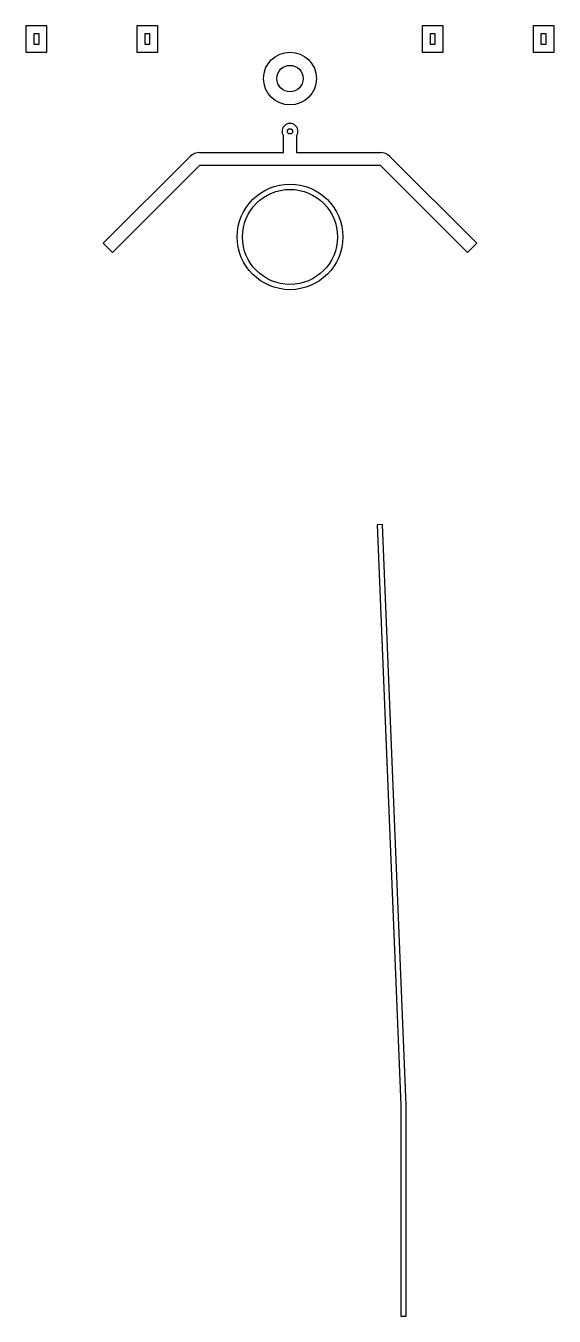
# Model space of a CAD drawing. Header units: metres. Extents: x -100 to 100, y 0 to 489.
import ezdxf

# ---------------------------------------------------------------- set-up
doc = ezdxf.new("R2010")
doc.units = ezdxf.units.M

msp = doc.modelspace()

# ---------------------------------------------------------------- linework, layer by layer
at = {"layer": 'PARAMETRIX'}
for p, q in [((-92, 489), (-100, 489)), ((-100, 489), (-100, 479)), ((-92, 479), (-92, 489)), ((-50, 489), (-58, 489)), ((-58, 489), (-58, 479)), ((-50, 479), (-50, 489)), ((58, 489), (50, 489)), ((50, 489), (50, 479)), ((58, 479), (58, 489)), ((100, 489), (92, 489)), ((92, 489), (92, 479)), ((100, 479), (100, 489)), ((-95, 486), (-97, 486)), ((-97, 486), (-97, 482)), ((-95, 482), (-95, 486)), ((-53, 486), (-55, 486)), ((-55, 486), (-55, 482)), ((-53, 482), (-53, 486)), ((55, 486), (53, 486)), ((53, 486), (53, 482)), ((55, 482), (55, 486)), ((97, 486), (95, 486)), ((95, 486), (95, 482)), ((97, 482), (97, 486)), ((-97, 482), (-95, 482)), ((-55, 482), (-53, 482)), ((53, 482), (55, 482)), ((95, 482), (97, 482)), ((-100, 479), (-92, 479)), ((-58, 479), (-50, 479)), ((50, 479), (58, 479)), ((92, 479), (100, 479)), ((-2.5, 441), (-2.5, 447.3417)), ((2.5, 447.3417), (2.5, 441)), ((-34.2132, 441), (-2.5, 441)), ((2.5, 441), (34.2132, 441)), ((-70.7107, 406.5736), (-37.7487, 439.5355)), ((-34.2132, 436), (-67.1751, 403.0381)), ((34.2132, 436), (-34.2132, 436)), ((67.1751, 403.0381), (34.2132, 436)), ((37.7487, 439.5355), (70.7107, 406.5736)), ((-67.1751, 403.0381), (-70.7107, 406.5736)), ((70.7107, 406.5736), (67.1751, 403.0381)), ((35, 300), (33.0017, 299.9183)), ((33.0017, 299.9183), (42, 79.9591)), ((44, 80), (35, 300)), ((42, 79.9591), (42, 0)), ((44, 0), (44, 80)), ((42, 0), (44, 0))]:
    msp.add_line(p, q, dxfattribs=at)
for centre, radius in [((0, 469), 10), ((0, 469), 5), ((0, 449), 1), ((0, 409), 20), ((0, 409), 18)]:
    msp.add_circle(centre, radius, dxfattribs=at)
for centre, radius, start, end in [((0, 449), 3, 326.4427, 213.5573), ((-34.2132, 436), 5, 90, 135), ((34.2132, 436), 5, 45, 90)]:
    msp.add_arc(centre, radius, start, end, dxfattribs=at)

doc.saveas('drawing.dxf')
